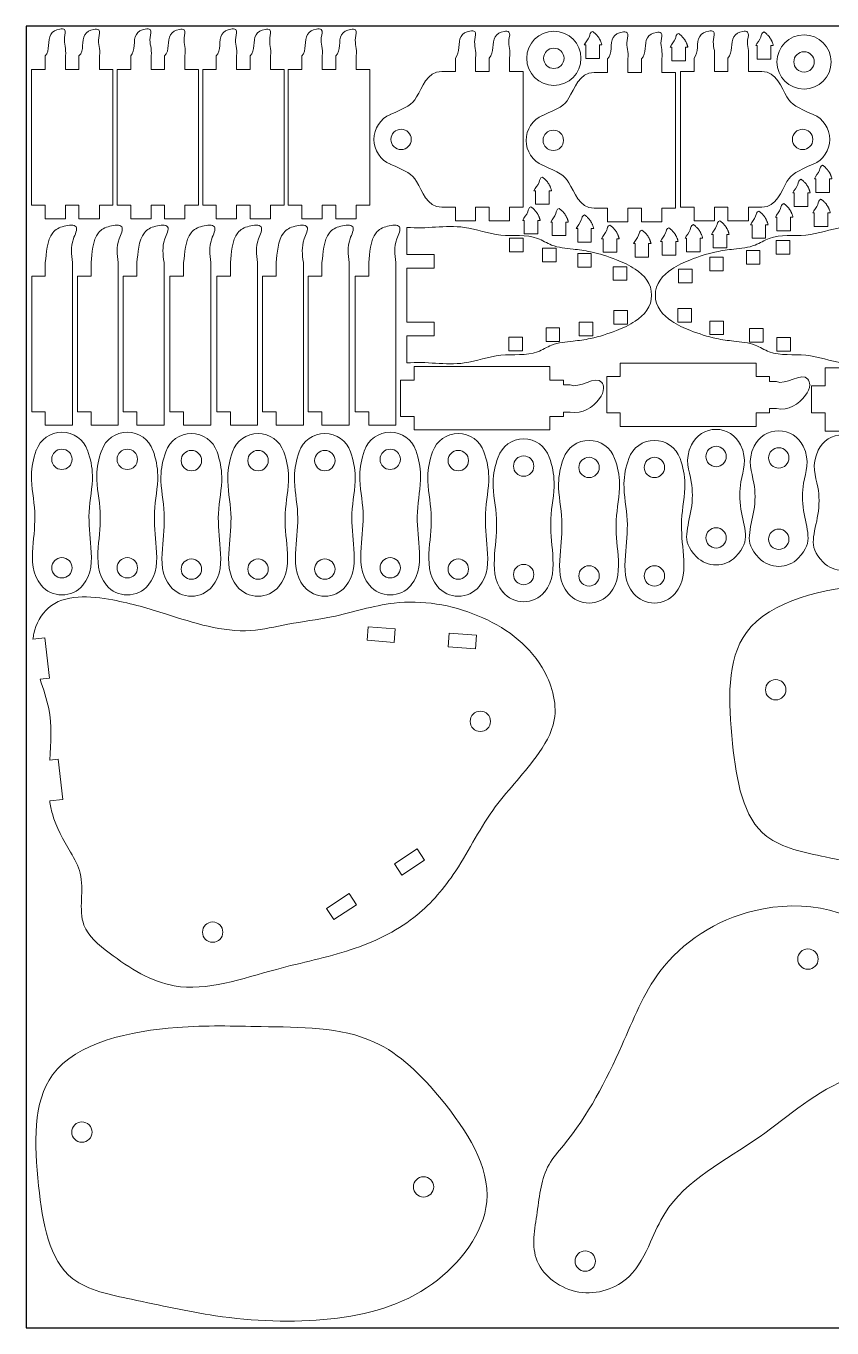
# Model space of a CAD drawing. Header units: inches. Extents: x -0.1 to 49, y 0 to 24.9.
# Drawn here: x 25.01 to 32.43, y 0.03 to 12.03 of the extents above; entities that cross this region are included whole.
import ezdxf

# ---------------------------------------------------------------- set-up
doc = ezdxf.new("R2010")
doc.units = ezdxf.units.IN
doc.header["$MEASUREMENT"] = 0

msp = doc.modelspace()

# ---------------------------------------------------------------- linework, layer by layer
at = {"color": 7, "linetype": 'Continuous', "lineweight": 15}
for p, q in [((30.16, 11.86), (30.146, 11.86)), ((30.16, 11.86), (30.16, 11.735)), ((30.285, 11.86), (30.285, 11.735)), ((30.308, 11.86), (30.285, 11.86)), ((30.952, 11.84), (30.938, 11.84)), ((30.952, 11.84), (30.952, 11.715)), ((31.077, 11.84), (31.077, 11.715)), ((31.1, 11.84), (31.077, 11.84)), ((31.739, 11.855), (31.725, 11.855)), ((31.739, 11.855), (31.739, 11.73)), ((31.864, 11.855), (31.864, 11.73)), ((31.887, 11.855), (31.864, 11.855)), ((25.181, 11.634), (25.181, 11.759)), ((25.368, 11.634), (25.368, 11.759)), ((25.493, 11.634), (25.493, 11.759)), ((25.681, 11.634), (25.681, 11.759)), ((25.969, 11.634), (25.969, 11.759)), ((26.157, 11.634), (26.157, 11.759)), ((26.282, 11.634), (26.282, 11.759)), ((26.469, 11.634), (26.469, 11.759)), ((26.757, 11.634), (26.757, 11.759)), ((26.945, 11.634), (26.945, 11.759)), ((27.07, 11.634), (27.07, 11.759)), ((27.257, 11.634), (27.257, 11.759)), ((27.545, 11.634), (27.545, 11.759)), ((27.733, 11.634), (27.733, 11.759)), ((27.858, 11.634), (27.858, 11.759)), ((28.045, 11.634), (28.045, 11.759)), ((28.959, 11.615), (28.959, 11.74)), ((29.146, 11.615), (29.146, 11.74)), ((29.271, 11.615), (29.271, 11.74)), ((29.459, 11.615), (29.459, 11.74)), ((30.16, 11.735), (30.285, 11.735)), ((30.361, 11.606), (30.361, 11.731)), ((30.548, 11.606), (30.548, 11.731)), ((30.673, 11.606), (30.673, 11.731)), ((30.861, 11.606), (30.861, 11.731)), ((30.952, 11.715), (31.077, 11.715)), ((31.157, 11.615), (31.157, 11.74)), ((31.344, 11.615), (31.344, 11.74)), ((31.469, 11.615), (31.469, 11.74)), ((31.657, 11.615), (31.657, 11.74)), ((31.739, 11.73), (31.864, 11.73)), ((25.056, 10.384), (25.056, 11.634)), ((25.181, 11.634), (25.056, 11.634)), ((25.493, 11.634), (25.368, 11.634)), ((25.806, 11.634), (25.681, 11.634)), ((25.806, 10.384), (25.806, 11.634)), ((25.844, 10.384), (25.844, 11.634)), ((25.969, 11.634), (25.844, 11.634)), ((26.282, 11.634), (26.157, 11.634)), ((26.594, 11.634), (26.469, 11.634)), ((26.594, 10.384), (26.594, 11.634)), ((26.632, 10.384), (26.632, 11.634)), ((26.757, 11.634), (26.632, 11.634)), ((27.07, 11.634), (26.945, 11.634)), ((27.382, 11.634), (27.257, 11.634)), ((27.382, 10.384), (27.382, 11.634)), ((27.42, 10.384), (27.42, 11.634)), ((27.545, 11.634), (27.42, 11.634)), ((27.858, 11.634), (27.733, 11.634)), ((28.17, 11.634), (28.045, 11.634)), ((28.17, 10.384), (28.17, 11.634)), ((28.959, 11.615), (28.834, 11.615)), ((29.271, 11.615), (29.146, 11.615)), ((29.584, 11.615), (29.459, 11.615)), ((29.584, 10.365), (29.584, 11.615)), ((30.361, 11.606), (30.236, 11.606)), ((30.673, 11.606), (30.548, 11.606)), ((30.986, 11.606), (30.861, 11.606)), ((30.986, 10.356), (30.986, 11.606)), ((31.157, 11.615), (31.032, 11.615)), ((31.032, 10.365), (31.032, 11.615)), ((31.469, 11.615), (31.344, 11.615)), ((31.782, 11.615), (31.657, 11.615)), ((32.279, 10.626), (32.265, 10.626)), ((32.279, 10.626), (32.279, 10.501)), ((32.404, 10.626), (32.404, 10.501)), ((32.427, 10.626), (32.404, 10.626)), ((29.697, 10.517), (29.683, 10.517)), ((29.697, 10.517), (29.697, 10.392)), ((29.822, 10.517), (29.822, 10.392)), ((29.845, 10.517), (29.822, 10.517)), ((32.08, 10.497), (32.066, 10.497)), ((32.08, 10.497), (32.08, 10.372)), ((32.205, 10.497), (32.205, 10.372)), ((32.227, 10.497), (32.205, 10.497)), ((32.279, 10.501), (32.404, 10.501)), ((25.181, 10.384), (25.056, 10.384)), ((25.181, 10.384), (25.181, 10.259)), ((25.368, 10.384), (25.368, 10.259)), ((25.493, 10.384), (25.368, 10.384)), ((25.493, 10.384), (25.493, 10.259)), ((25.681, 10.384), (25.681, 10.259)), ((25.806, 10.384), (25.681, 10.384)), ((25.969, 10.384), (25.844, 10.384)), ((25.969, 10.384), (25.969, 10.259)), ((26.157, 10.384), (26.157, 10.259)), ((26.282, 10.384), (26.157, 10.384)), ((26.282, 10.384), (26.282, 10.259)), ((26.469, 10.384), (26.469, 10.259)), ((26.594, 10.384), (26.469, 10.384)), ((26.757, 10.384), (26.632, 10.384)), ((26.757, 10.384), (26.757, 10.259)), ((26.945, 10.384), (26.945, 10.259)), ((27.07, 10.384), (26.945, 10.384)), ((27.07, 10.384), (27.07, 10.259)), ((27.257, 10.384), (27.257, 10.259)), ((27.382, 10.384), (27.257, 10.384)), ((27.545, 10.384), (27.42, 10.384)), ((27.545, 10.384), (27.545, 10.259)), ((27.733, 10.384), (27.733, 10.259)), ((27.858, 10.384), (27.733, 10.384)), ((27.858, 10.384), (27.858, 10.259)), ((28.045, 10.384), (28.045, 10.259)), ((28.17, 10.384), (28.045, 10.384)), ((28.959, 10.365), (28.834, 10.365)), ((28.959, 10.365), (28.959, 10.24)), ((29.146, 10.365), (29.146, 10.24)), ((29.271, 10.365), (29.146, 10.365)), ((29.271, 10.365), (29.271, 10.24)), ((29.459, 10.365), (29.459, 10.24)), ((29.584, 10.365), (29.459, 10.365)), ((29.697, 10.392), (29.822, 10.392)), ((30.361, 10.356), (30.236, 10.356)), ((30.361, 10.356), (30.361, 10.231)), ((30.548, 10.356), (30.548, 10.231)), ((30.673, 10.356), (30.548, 10.356)), ((30.673, 10.356), (30.673, 10.231)), ((30.861, 10.356), (30.861, 10.231)), ((30.986, 10.356), (30.861, 10.356)), ((31.157, 10.365), (31.032, 10.365)), ((31.157, 10.365), (31.157, 10.24)), ((31.344, 10.365), (31.344, 10.24)), ((31.469, 10.365), (31.344, 10.365)), ((31.469, 10.365), (31.469, 10.24)), ((31.657, 10.365), (31.657, 10.24)), ((31.782, 10.365), (31.657, 10.365)), ((32.08, 10.372), (32.205, 10.372)), ((25.181, 10.259), (25.368, 10.259)), ((25.493, 10.259), (25.681, 10.259)), ((25.969, 10.259), (26.157, 10.259)), ((26.282, 10.259), (26.469, 10.259)), ((26.757, 10.259), (26.945, 10.259)), ((27.07, 10.259), (27.257, 10.259)), ((27.545, 10.259), (27.733, 10.259)), ((27.858, 10.259), (28.045, 10.259)), ((28.959, 10.24), (29.146, 10.24)), ((29.271, 10.24), (29.459, 10.24)), ((29.593, 10.243), (29.579, 10.243)), ((29.593, 10.243), (29.593, 10.118)), ((29.718, 10.243), (29.718, 10.118)), ((29.74, 10.243), (29.718, 10.243)), ((29.852, 10.228), (29.838, 10.228)), ((29.852, 10.228), (29.852, 10.103)), ((29.977, 10.228), (29.977, 10.103)), ((29.999, 10.228), (29.977, 10.228)), ((30.361, 10.231), (30.548, 10.231)), ((30.673, 10.231), (30.861, 10.231)), ((31.157, 10.24), (31.344, 10.24)), ((31.469, 10.24), (31.657, 10.24)), ((31.691, 10.203), (31.677, 10.203)), ((31.691, 10.203), (31.691, 10.078)), ((31.816, 10.203), (31.816, 10.078)), ((31.839, 10.203), (31.816, 10.203)), ((31.92, 10.273), (31.906, 10.273)), ((31.92, 10.273), (31.92, 10.148)), ((32.045, 10.273), (32.045, 10.148)), ((32.068, 10.273), (32.045, 10.273)), ((32.264, 10.313), (32.25, 10.313)), ((32.264, 10.313), (32.264, 10.188)), ((32.389, 10.313), (32.389, 10.188)), ((32.412, 10.313), (32.389, 10.313)), ((28.513, 10.179), (28.513, 9.929)), ((29.593, 10.118), (29.718, 10.118)), ((29.852, 10.103), (29.977, 10.103)), ((30.086, 10.168), (30.072, 10.168)), ((30.086, 10.168), (30.086, 10.043)), ((30.211, 10.168), (30.211, 10.043)), ((30.233, 10.168), (30.211, 10.168)), ((31.333, 10.114), (31.319, 10.114)), ((31.333, 10.114), (31.333, 9.989)), ((31.458, 10.114), (31.458, 9.989)), ((31.48, 10.114), (31.458, 10.114)), ((31.92, 10.148), (32.045, 10.148)), ((32.264, 10.188), (32.389, 10.188)), ((29.457, 9.953), (29.457, 10.078)), ((29.457, 10.078), (29.582, 10.078)), ((29.582, 9.953), (29.582, 10.078)), ((29.761, 9.862), (29.761, 9.987)), ((29.761, 9.987), (29.886, 9.987)), ((29.886, 9.862), (29.886, 9.987)), ((30.086, 10.043), (30.211, 10.043)), ((30.32, 10.074), (30.306, 10.074)), ((30.32, 10.074), (30.32, 9.949)), ((30.445, 10.074), (30.445, 9.949)), ((30.468, 10.074), (30.445, 10.074)), ((30.614, 10.029), (30.6, 10.029)), ((30.614, 10.029), (30.614, 9.904)), ((30.739, 10.029), (30.739, 9.904)), ((30.761, 10.029), (30.739, 10.029)), ((30.863, 10.049), (30.849, 10.049)), ((30.863, 10.049), (30.863, 9.924)), ((30.988, 10.049), (30.988, 9.924)), ((31.01, 10.049), (30.988, 10.049)), ((31.089, 10.079), (31.074, 10.079)), ((31.089, 10.079), (31.089, 9.954)), ((31.214, 10.079), (31.214, 9.954)), ((31.236, 10.079), (31.214, 10.079)), ((31.333, 9.989), (31.458, 9.989)), ((31.639, 9.84), (31.639, 9.965)), ((31.764, 9.965), (31.639, 9.965)), ((31.691, 10.078), (31.816, 10.078)), ((31.764, 9.84), (31.764, 9.965)), ((31.913, 9.933), (31.913, 10.058)), ((32.038, 10.058), (31.913, 10.058)), ((32.038, 9.933), (32.038, 10.058)), ((25.183, 9.73), (25.183, 9.855)), ((25.433, 9.855), (25.433, 8.355)), ((25.604, 9.73), (25.604, 9.855)), ((25.854, 9.855), (25.854, 8.355)), ((26.026, 9.73), (26.026, 9.855)), ((26.276, 9.855), (26.276, 8.355)), ((26.456, 9.73), (26.456, 9.855)), ((26.706, 9.855), (26.706, 8.355)), ((26.887, 9.73), (26.887, 9.855)), ((27.137, 9.855), (27.137, 8.355)), ((27.309, 9.73), (27.309, 9.855)), ((27.559, 9.855), (27.559, 8.355)), ((27.73, 9.73), (27.73, 9.855)), ((27.98, 9.855), (27.98, 8.355)), ((28.161, 9.73), (28.161, 9.855)), ((28.411, 9.855), (28.411, 8.355)), ((28.513, 9.929), (28.763, 9.929)), ((28.763, 9.929), (28.763, 9.804)), ((29.457, 9.953), (29.582, 9.953)), ((29.761, 9.862), (29.886, 9.862)), ((30.086, 9.813), (30.086, 9.938)), ((30.086, 9.938), (30.211, 9.938)), ((30.211, 9.813), (30.211, 9.938)), ((30.32, 9.949), (30.445, 9.949)), ((30.614, 9.904), (30.739, 9.904)), ((30.863, 9.924), (30.988, 9.924)), ((31.089, 9.954), (31.214, 9.954)), ((31.301, 9.778), (31.301, 9.903)), ((31.426, 9.903), (31.301, 9.903)), ((31.426, 9.778), (31.426, 9.903)), ((32.038, 9.933), (31.913, 9.933)), ((25.183, 9.73), (25.058, 9.73)), ((25.058, 8.48), (25.058, 9.73)), ((25.604, 9.73), (25.479, 9.73)), ((25.479, 8.48), (25.479, 9.73)), ((26.026, 9.73), (25.901, 9.73)), ((25.901, 8.48), (25.901, 9.73)), ((26.456, 9.73), (26.331, 9.73)), ((26.331, 8.48), (26.331, 9.73)), ((26.887, 9.73), (26.762, 9.73)), ((26.762, 8.48), (26.762, 9.73)), ((27.309, 9.73), (27.184, 9.73)), ((27.184, 8.48), (27.184, 9.73)), ((27.73, 9.73), (27.605, 9.73)), ((27.605, 8.48), (27.605, 9.73)), ((28.161, 9.73), (28.036, 9.73)), ((28.036, 8.48), (28.036, 9.73)), ((28.513, 9.804), (28.763, 9.804)), ((28.513, 9.804), (28.513, 9.304)), ((30.086, 9.813), (30.211, 9.813)), ((30.412, 9.691), (30.412, 9.816)), ((30.412, 9.816), (30.537, 9.816)), ((30.537, 9.691), (30.537, 9.816)), ((31.014, 9.668), (31.014, 9.793)), ((31.139, 9.793), (31.014, 9.793)), ((31.139, 9.668), (31.139, 9.793)), ((31.426, 9.778), (31.301, 9.778)), ((31.764, 9.84), (31.639, 9.84)), ((30.412, 9.691), (30.537, 9.691)), ((31.139, 9.668), (31.014, 9.668)), ((30.419, 9.287), (30.419, 9.412)), ((30.419, 9.412), (30.544, 9.412)), ((30.544, 9.287), (30.544, 9.412)), ((31.009, 9.305), (31.009, 9.43)), ((31.134, 9.43), (31.009, 9.43)), ((31.134, 9.305), (31.134, 9.43)), ((28.513, 9.304), (28.763, 9.304)), ((28.763, 9.304), (28.763, 9.179)), ((29.794, 9.127), (29.794, 9.252)), ((29.794, 9.252), (29.919, 9.252)), ((29.919, 9.127), (29.919, 9.252)), ((30.099, 9.18), (30.099, 9.305)), ((30.099, 9.305), (30.224, 9.305)), ((30.224, 9.18), (30.224, 9.305)), ((30.419, 9.287), (30.544, 9.287)), ((31.134, 9.305), (31.009, 9.305)), ((31.303, 9.19), (31.303, 9.315)), ((31.428, 9.315), (31.303, 9.315)), ((31.428, 9.19), (31.428, 9.315)), ((31.669, 9.122), (31.669, 9.247)), ((31.794, 9.247), (31.669, 9.247)), ((31.794, 9.122), (31.794, 9.247)), ((28.513, 9.179), (28.763, 9.179)), ((28.513, 9.179), (28.513, 8.929)), ((29.452, 9.041), (29.452, 9.166)), ((29.452, 9.166), (29.577, 9.166)), ((29.577, 9.041), (29.577, 9.166)), ((29.794, 9.127), (29.919, 9.127)), ((30.099, 9.18), (30.224, 9.18)), ((31.428, 9.19), (31.303, 9.19)), ((31.794, 9.122), (31.669, 9.122)), ((31.919, 9.038), (31.919, 9.163)), ((32.044, 9.163), (31.919, 9.163)), ((32.044, 9.038), (32.044, 9.163)), ((29.452, 9.041), (29.577, 9.041)), ((32.044, 9.038), (31.919, 9.038)), ((29.83, 8.897), (28.58, 8.897)), ((28.58, 8.772), (28.58, 8.897)), ((29.83, 8.897), (29.83, 8.772)), ((31.728, 8.928), (30.478, 8.928)), ((30.478, 8.803), (30.478, 8.928)), ((31.728, 8.928), (31.728, 8.803)), ((33.365, 8.884), (32.365, 8.884)), ((32.365, 8.884), (32.365, 8.718)), ((28.455, 8.772), (28.58, 8.772)), ((28.455, 8.437), (28.455, 8.772)), ((29.955, 8.772), (29.83, 8.772)), ((29.955, 8.727), (29.955, 8.772)), ((30.353, 8.803), (30.478, 8.803)), ((30.353, 8.468), (30.353, 8.803)), ((31.853, 8.803), (31.728, 8.803)), ((31.853, 8.758), (31.853, 8.803)), ((29.955, 8.727), (30.017, 8.727)), ((31.853, 8.758), (31.915, 8.758)), ((32.24, 8.718), (32.365, 8.718)), ((32.24, 8.468), (32.24, 8.718)), ((25.183, 8.48), (25.058, 8.48)), ((25.183, 8.48), (25.183, 8.355)), ((25.604, 8.48), (25.479, 8.48)), ((25.604, 8.48), (25.604, 8.355)), ((26.026, 8.48), (25.901, 8.48)), ((26.026, 8.48), (26.026, 8.355)), ((26.456, 8.48), (26.331, 8.48)), ((26.456, 8.48), (26.456, 8.355)), ((26.887, 8.48), (26.762, 8.48)), ((26.887, 8.48), (26.887, 8.355)), ((27.309, 8.48), (27.184, 8.48)), ((27.309, 8.48), (27.309, 8.355)), ((27.73, 8.48), (27.605, 8.48)), ((27.73, 8.48), (27.73, 8.355)), ((28.161, 8.48), (28.036, 8.48)), ((28.161, 8.48), (28.161, 8.355)), ((28.455, 8.437), (28.58, 8.437)), ((28.58, 8.312), (28.58, 8.437)), ((29.83, 8.312), (29.83, 8.437)), ((29.955, 8.437), (29.83, 8.437)), ((29.955, 8.477), (30.017, 8.477)), ((29.955, 8.437), (29.955, 8.477)), ((30.353, 8.468), (30.478, 8.468)), ((30.478, 8.343), (30.478, 8.468)), ((31.728, 8.343), (31.728, 8.468)), ((31.853, 8.468), (31.728, 8.468)), ((31.853, 8.508), (31.915, 8.508)), ((31.853, 8.468), (31.853, 8.508)), ((32.24, 8.468), (32.365, 8.468)), ((32.365, 8.302), (32.365, 8.468)), ((25.183, 8.355), (25.433, 8.355)), ((25.604, 8.355), (25.854, 8.355)), ((26.026, 8.355), (26.276, 8.355)), ((26.456, 8.355), (26.706, 8.355)), ((26.887, 8.355), (27.137, 8.355)), ((27.309, 8.355), (27.559, 8.355)), ((27.73, 8.355), (27.98, 8.355)), ((28.161, 8.355), (28.411, 8.355)), ((29.83, 8.312), (28.58, 8.312)), ((31.728, 8.343), (30.478, 8.343)), ((33.365, 8.302), (32.365, 8.302)), ((28.146, 6.373), (28.156, 6.498)), ((28.156, 6.498), (28.405, 6.478)), ((25.18, 6.396), (25.069, 6.384)), ((25.22, 6.023), (25.18, 6.396)), ((28.395, 6.354), (28.146, 6.373)), ((28.405, 6.478), (28.395, 6.354)), ((28.894, 6.314), (28.903, 6.439)), ((28.903, 6.439), (29.153, 6.419)), ((29.153, 6.419), (29.143, 6.294)), ((29.143, 6.294), (28.894, 6.314)), ((25.22, 6.023), (25.135, 6.014)), ((25.302, 5.278), (25.224, 5.269)), ((25.343, 4.905), (25.302, 5.278)), ((25.343, 4.905), (25.224, 4.892)), ((28.607, 4.451), (28.398, 4.314)), ((28.676, 4.346), (28.607, 4.451)), ((28.676, 4.346), (28.467, 4.209)), ((28.467, 4.209), (28.398, 4.314)), ((27.98, 4.039), (27.771, 3.902)), ((28.049, 3.935), (27.98, 4.039)), ((27.84, 3.798), (27.771, 3.902)), ((28.049, 3.935), (27.84, 3.798))]:
    msp.add_line(p, q, dxfattribs=at)
msp.add_lwpolyline([(25.006, 0.035), (49.006, 0.035), (49.006, 12.035), (25.006, 12.035)], close=True)
for centre, radius in [((29.866, 11.737), 0.25), ((32.17, 11.704), 0.25), ((29.866, 11.737), 0.0938), ((32.17, 11.704), 0.0938), ((28.459, 10.99), 0.0938), ((29.861, 10.981), 0.0938), ((32.157, 10.99), 0.0938), ((31.36, 8.067), 0.0938), ((25.336, 8.041), 0.0938), ((25.938, 8.041), 0.0938), ((26.528, 8.029), 0.0938), ((27.142, 8.029), 0.0938), ((27.757, 8.029), 0.0938), ((28.359, 8.041), 0.0938), ((28.986, 8.029), 0.0938), ((29.588, 7.979), 0.0938), ((30.19, 7.966), 0.0938), ((30.792, 7.966), 0.0938), ((31.937, 8.054), 0.0938), ((31.36, 7.317), 0.0938), ((31.937, 7.304), 0.0938), ((25.336, 7.041), 0.0938), ((25.938, 7.041), 0.0938), ((26.528, 7.029), 0.0938), ((27.142, 7.029), 0.0938), ((27.757, 7.029), 0.0938), ((28.359, 7.041), 0.0938), ((28.986, 7.029), 0.0938), ((29.588, 6.979), 0.0938), ((30.19, 6.966), 0.0938), ((30.792, 6.966), 0.0938), ((31.909, 5.917), 0.0938), ((29.189, 5.626), 0.0938), ((26.724, 3.683), 0.0938), ((32.206, 3.435), 0.0938), ((25.52, 1.84), 0.0938), ((28.666, 1.335), 0.0938), ((30.155, 0.651), 0.0938)]:
    msp.add_circle(centre, radius, dxfattribs=at)
for centre, start, end in [((28.459, 10.99), 113.1614, 246.8386), ((29.861, 10.981), 113.1614, 246.8386), ((32.157, 10.99), 293.1614, 66.8386), ((25.336, 8.041), 19.2466, 160.7534), ((25.938, 8.041), 19.2466, 160.7534), ((28.359, 8.041), 19.2466, 160.7534), ((31.36, 8.067), 25.7678, 154.2322), ((31.937, 8.054), 25.7678, 154.2322), ((26.528, 8.029), 19.2466, 160.7534), ((27.142, 8.029), 19.2466, 160.7534), ((27.757, 8.029), 19.2466, 160.7534), ((28.986, 8.029), 19.2466, 160.7534), ((29.588, 7.979), 19.2466, 160.7534), ((30.19, 7.966), 19.2466, 160.7534), ((30.792, 7.966), 19.2466, 160.7534), ((32.526, 8.017), 25.7678, 154.2322), ((31.36, 7.317), 224.311, 315.689), ((31.937, 7.304), 224.311, 315.689), ((32.526, 7.267), 224.311, 315.689), ((25.336, 7.041), 219.9827, 320.0173), ((25.938, 7.041), 219.9827, 320.0173), ((26.528, 7.029), 219.9827, 320.0173), ((27.142, 7.029), 219.9827, 320.0173), ((27.757, 7.029), 219.9827, 320.0173), ((28.359, 7.041), 219.9827, 320.0173), ((28.986, 7.029), 219.9827, 320.0173), ((29.588, 6.979), 219.9827, 320.0173), ((30.19, 6.966), 219.9827, 320.0173), ((30.792, 6.966), 219.9827, 320.0173)]:
    msp.add_arc(centre, 0.25, start, end, dxfattribs=at)
for points, knots in [([(25.181, 11.759), (25.23, 11.809), (25.185, 11.945), (25.293, 12.01), (25.381, 12.009), (25.339, 11.88), (25.379, 11.832), (25.368, 11.759)], [0, 0, 0, 0, 0.348301, 0.511854, 0.587996, 0.709542, 1, 1, 1, 1]), ([(25.493, 11.759), (25.544, 11.807), (25.5, 11.943), (25.607, 12.007), (25.695, 12.006), (25.654, 11.878), (25.693, 11.83), (25.681, 11.759)], [0, 0, 0, 0, 0.347504, 0.512636, 0.589513, 0.712232, 1, 1, 1, 1]), ([(25.969, 11.759), (26.018, 11.809), (25.973, 11.945), (26.081, 12.01), (26.169, 12.009), (26.127, 11.88), (26.168, 11.832), (26.157, 11.759)], [0, 0, 0, 0, 0.348301, 0.511854, 0.587996, 0.709542, 1, 1, 1, 1]), ([(26.282, 11.759), (26.332, 11.807), (26.288, 11.943), (26.395, 12.007), (26.483, 12.006), (26.442, 11.878), (26.481, 11.83), (26.469, 11.759)], [0, 0, 0, 0, 0.347504, 0.512636, 0.589513, 0.712232, 1, 1, 1, 1]), ([(26.757, 11.759), (26.806, 11.809), (26.761, 11.945), (26.869, 12.01), (26.957, 12.009), (26.915, 11.88), (26.956, 11.832), (26.945, 11.759)], [0, 0, 0, 0, 0.348301, 0.511854, 0.587996, 0.709542, 1, 1, 1, 1]), ([(27.07, 11.759), (27.12, 11.807), (27.076, 11.943), (27.184, 12.007), (27.272, 12.006), (27.23, 11.878), (27.269, 11.83), (27.257, 11.759)], [0, 0, 0, 0, 0.347504, 0.512636, 0.589513, 0.712232, 1, 1, 1, 1]), ([(27.545, 11.759), (27.594, 11.809), (27.549, 11.945), (27.657, 12.01), (27.745, 12.009), (27.704, 11.88), (27.744, 11.832), (27.733, 11.759)], [0, 0, 0, 0, 0.348301, 0.511854, 0.587996, 0.709542, 1, 1, 1, 1]), ([(27.858, 11.759), (27.909, 11.807), (27.864, 11.943), (27.972, 12.007), (28.06, 12.006), (28.018, 11.878), (28.058, 11.83), (28.045, 11.759)], [0, 0, 0, 0, 0.347504, 0.512636, 0.589513, 0.712232, 1, 1, 1, 1]), ([(28.959, 11.74), (29.008, 11.79), (28.963, 11.927), (29.071, 11.991), (29.159, 11.991), (29.117, 11.861), (29.157, 11.813), (29.146, 11.74)], [0, 0, 0, 0, 0.348301, 0.511854, 0.587996, 0.709542, 1, 1, 1, 1]), ([(29.271, 11.74), (29.322, 11.789), (29.278, 11.924), (29.385, 11.988), (29.473, 11.987), (29.432, 11.86), (29.471, 11.812), (29.459, 11.74)], [0, 0, 0, 0, 0.347504, 0.512636, 0.589513, 0.712232, 1, 1, 1, 1]), ([(30.146, 11.86), (30.159, 11.888), (30.198, 11.922), (30.2, 11.979), (30.223, 11.985)], [0, 0, 0, 0, 0.611532, 1, 1, 1, 1]), ([(30.361, 11.731), (30.41, 11.781), (30.365, 11.918), (30.473, 11.982), (30.561, 11.981), (30.519, 11.852), (30.56, 11.804), (30.548, 11.731)], [0, 0, 0, 0, 0.348301, 0.511854, 0.587996, 0.709542, 1, 1, 1, 1]), ([(30.673, 11.731), (30.724, 11.78), (30.68, 11.915), (30.787, 11.979), (30.875, 11.978), (30.834, 11.85), (30.873, 11.803), (30.861, 11.731)], [0, 0, 0, 0, 0.347504, 0.512636, 0.589513, 0.712232, 1, 1, 1, 1]), ([(30.938, 11.84), (30.951, 11.868), (30.99, 11.902), (30.992, 11.96), (31.015, 11.965)], [0, 0, 0, 0, 0.611532, 1, 1, 1, 1]), ([(31.157, 11.74), (31.205, 11.79), (31.161, 11.927), (31.269, 11.991), (31.357, 11.991), (31.315, 11.861), (31.355, 11.813), (31.344, 11.74)], [0, 0, 0, 0, 0.348301, 0.511854, 0.587996, 0.709542, 1, 1, 1, 1]), ([(31.469, 11.74), (31.52, 11.789), (31.475, 11.924), (31.583, 11.988), (31.671, 11.987), (31.63, 11.86), (31.669, 11.812), (31.657, 11.74)], [0, 0, 0, 0, 0.347504, 0.512636, 0.589513, 0.712232, 1, 1, 1, 1]), ([(31.725, 11.855), (31.738, 11.883), (31.776, 11.917), (31.779, 11.974), (31.802, 11.98)], [0, 0, 0, 0, 0.611532, 1, 1, 1, 1]), ([(28.36, 11.22), (28.51, 11.284), (28.617, 11.338), (28.696, 11.617), (28.834, 11.615)], [0, 0, 0, 0, 0.458191, 1, 1, 1, 1]), ([(29.763, 11.211), (29.912, 11.275), (30.019, 11.329), (30.099, 11.608), (30.236, 11.606)], [0, 0, 0, 0, 0.458191, 1, 1, 1, 1]), ([(32.255, 11.22), (32.105, 11.284), (31.998, 11.338), (31.919, 11.617), (31.782, 11.615)], [0, 0, 0, 0, 0.458191, 1, 1, 1, 1]), ([(28.36, 10.761), (28.51, 10.697), (28.617, 10.643), (28.696, 10.364), (28.834, 10.365)], [0, 0, 0, 0, 0.458191, 1, 1, 1, 1]), ([(29.763, 10.751), (29.912, 10.687), (30.019, 10.633), (30.099, 10.355), (30.236, 10.356)], [0, 0, 0, 0, 0.458191, 1, 1, 1, 1]), ([(32.255, 10.761), (32.105, 10.697), (31.998, 10.643), (31.919, 10.364), (31.782, 10.365)], [0, 0, 0, 0, 0.458191, 1, 1, 1, 1]), ([(32.265, 10.626), (32.278, 10.654), (32.316, 10.689), (32.319, 10.746), (32.341, 10.751)], [0, 0, 0, 0, 0.611532, 1, 1, 1, 1]), ([(29.683, 10.517), (29.696, 10.544), (29.735, 10.579), (29.737, 10.636), (29.76, 10.642)], [0, 0, 0, 0, 0.611532, 1, 1, 1, 1]), ([(32.066, 10.497), (32.079, 10.525), (32.117, 10.559), (32.12, 10.616), (32.142, 10.622)], [0, 0, 0, 0, 0.611532, 1, 1, 1, 1]), ([(29.579, 10.243), (29.592, 10.271), (29.63, 10.305), (29.633, 10.363), (29.655, 10.368)], [0, 0, 0, 0, 0.611532, 1, 1, 1, 1]), ([(29.838, 10.228), (29.851, 10.256), (29.889, 10.29), (29.892, 10.348), (29.914, 10.353)], [0, 0, 0, 0, 0.611532, 1, 1, 1, 1]), ([(31.677, 10.203), (31.69, 10.231), (31.728, 10.266), (31.731, 10.323), (31.754, 10.328)], [0, 0, 0, 0, 0.611532, 1, 1, 1, 1]), ([(31.906, 10.273), (31.919, 10.301), (31.958, 10.335), (31.96, 10.393), (31.983, 10.398)], [0, 0, 0, 0, 0.611532, 1, 1, 1, 1]), ([(32.25, 10.313), (32.263, 10.341), (32.301, 10.375), (32.304, 10.432), (32.326, 10.438)], [0, 0, 0, 0, 0.611532, 1, 1, 1, 1]), ([(25.183, 9.855), (25.194, 9.937), (25.196, 10.112), (25.341, 10.196), (25.506, 10.209), (25.407, 10.022), (25.424, 9.934), (25.433, 9.855)], [0, 0, 0, 0, 0.335744, 0.477587, 0.606965, 0.742564, 1, 1, 1, 1]), ([(25.604, 9.855), (25.615, 9.937), (25.617, 10.112), (25.762, 10.196), (25.927, 10.209), (25.829, 10.022), (25.845, 9.934), (25.854, 9.855)], [0, 0, 0, 0, 0.335744, 0.477587, 0.606965, 0.742564, 1, 1, 1, 1]), ([(26.026, 9.855), (26.037, 9.937), (26.039, 10.112), (26.184, 10.196), (26.349, 10.209), (26.25, 10.022), (26.267, 9.934), (26.276, 9.855)], [0, 0, 0, 0, 0.335744, 0.477587, 0.606965, 0.742564, 1, 1, 1, 1]), ([(26.456, 9.855), (26.468, 9.937), (26.469, 10.112), (26.615, 10.196), (26.78, 10.209), (26.681, 10.022), (26.698, 9.934), (26.706, 9.855)], [0, 0, 0, 0, 0.335744, 0.477587, 0.606965, 0.742564, 1, 1, 1, 1]), ([(26.887, 9.855), (26.898, 9.937), (26.9, 10.112), (27.045, 10.196), (27.21, 10.209), (27.112, 10.022), (27.128, 9.934), (27.137, 9.855)], [0, 0, 0, 0, 0.335744, 0.477587, 0.606965, 0.742564, 1, 1, 1, 1]), ([(27.309, 9.855), (27.32, 9.937), (27.322, 10.112), (27.467, 10.196), (27.632, 10.209), (27.534, 10.022), (27.55, 9.934), (27.559, 9.855)], [0, 0, 0, 0, 0.335744, 0.477587, 0.606965, 0.742564, 1, 1, 1, 1]), ([(27.73, 9.855), (27.742, 9.937), (27.743, 10.112), (27.889, 10.196), (28.054, 10.209), (27.955, 10.022), (27.971, 9.934), (27.98, 9.855)], [0, 0, 0, 0, 0.335744, 0.477587, 0.606965, 0.742564, 1, 1, 1, 1]), ([(28.161, 9.855), (28.172, 9.937), (28.174, 10.112), (28.319, 10.196), (28.484, 10.209), (28.386, 10.022), (28.402, 9.934), (28.411, 9.855)], [0, 0, 0, 0, 0.335744, 0.477587, 0.606965, 0.742564, 1, 1, 1, 1]), ([(28.513, 10.179), (28.687, 10.161), (28.987, 10.231), (29.37, 10.076), (29.663, 10.125), (29.859, 9.995), (30.031, 9.982), (30.233, 9.953), (30.426, 9.891), (30.65, 9.79), (30.769, 9.66), (30.765, 9.554)], [0, 0, 0, 0, 0.214978, 0.355825, 0.494176, 0.552444, 0.634006, 0.699906, 0.802126, 0.88055, 1, 1, 1, 1]), ([(30.072, 10.168), (30.085, 10.196), (30.123, 10.231), (30.126, 10.288), (30.148, 10.293)], [0, 0, 0, 0, 0.611532, 1, 1, 1, 1]), ([(33.053, 10.179), (32.88, 10.161), (32.579, 10.231), (32.196, 10.076), (31.903, 10.125), (31.707, 9.995), (31.535, 9.982), (31.334, 9.953), (31.14, 9.891), (30.917, 9.79), (30.798, 9.66), (30.801, 9.554)], [0, 0, 0, 0, 0.214978, 0.355825, 0.494176, 0.552444, 0.634006, 0.699906, 0.802126, 0.88055, 1, 1, 1, 1]), ([(31.074, 10.079), (31.088, 10.107), (31.126, 10.141), (31.128, 10.199), (31.151, 10.204)], [0, 0, 0, 0, 0.611532, 1, 1, 1, 1]), ([(31.319, 10.114), (31.332, 10.142), (31.37, 10.176), (31.372, 10.233), (31.395, 10.239)], [0, 0, 0, 0, 0.611532, 1, 1, 1, 1]), ([(30.306, 10.074), (30.319, 10.102), (30.357, 10.136), (30.36, 10.193), (30.382, 10.199)], [0, 0, 0, 0, 0.611532, 1, 1, 1, 1]), ([(30.6, 10.029), (30.613, 10.057), (30.651, 10.091), (30.654, 10.149), (30.676, 10.154)], [0, 0, 0, 0, 0.611532, 1, 1, 1, 1]), ([(30.849, 10.049), (30.862, 10.077), (30.9, 10.111), (30.903, 10.169), (30.925, 10.174)], [0, 0, 0, 0, 0.611532, 1, 1, 1, 1]), ([(28.513, 8.929), (28.687, 8.947), (28.987, 8.877), (29.37, 9.033), (29.663, 8.984), (29.859, 9.114), (30.031, 9.127), (30.233, 9.155), (30.426, 9.218), (30.65, 9.318), (30.769, 9.448), (30.765, 9.554)], [0, 0, 0, 0, 0.214978, 0.355825, 0.494176, 0.552444, 0.634006, 0.699906, 0.802126, 0.88055, 1, 1, 1, 1]), ([(33.053, 8.929), (32.88, 8.947), (32.579, 8.877), (32.196, 9.033), (31.903, 8.984), (31.707, 9.114), (31.535, 9.127), (31.334, 9.155), (31.14, 9.218), (30.917, 9.318), (30.798, 9.448), (30.801, 9.554)], [0, 0, 0, 0, 0.214978, 0.355825, 0.494176, 0.552444, 0.634006, 0.699906, 0.802126, 0.88055, 1, 1, 1, 1]), ([(30.017, 8.477), (30.131, 8.457), (30.252, 8.537), (30.335, 8.679), (30.286, 8.845), (30.094, 8.687), (30.017, 8.727)], [0, 0, 0, 0, 0.407369, 0.542633, 0.615483, 1, 1, 1, 1]), ([(31.915, 8.508), (32.029, 8.488), (32.15, 8.567), (32.233, 8.709), (32.183, 8.875), (31.992, 8.718), (31.915, 8.758)], [0, 0, 0, 0, 0.407369, 0.542633, 0.615483, 1, 1, 1, 1]), ([(31.134, 8.176), (31.066, 8.033), (31.146, 7.872), (31.144, 7.588), (31.071, 7.342), (31.099, 7.226), (31.181, 7.142)], [0, 0, 0, 0, 0.323131, 0.562945, 0.783928, 1, 1, 1, 1]), ([(31.585, 8.176), (31.653, 8.033), (31.574, 7.872), (31.575, 7.588), (31.649, 7.342), (31.62, 7.226), (31.539, 7.142)], [0, 0, 0, 0, 0.323131, 0.562945, 0.783928, 1, 1, 1, 1]), ([(31.711, 8.163), (31.643, 8.021), (31.723, 7.86), (31.721, 7.575), (31.648, 7.33), (31.676, 7.213), (31.758, 7.13)], [0, 0, 0, 0, 0.323131, 0.562945, 0.783928, 1, 1, 1, 1]), ([(32.162, 8.163), (32.23, 8.021), (32.151, 7.86), (32.152, 7.575), (32.225, 7.33), (32.197, 7.213), (32.115, 7.13)], [0, 0, 0, 0, 0.323131, 0.562945, 0.783928, 1, 1, 1, 1]), ([(25.1, 8.124), (25.072, 8.045), (25.035, 7.861), (25.106, 7.558), (25.061, 7.223), (25.059, 6.982), (25.144, 6.881)], [0, 0, 0, 0, 0.186999, 0.456276, 0.716521, 1, 1, 1, 1]), ([(25.572, 8.124), (25.6, 8.045), (25.637, 7.861), (25.566, 7.558), (25.611, 7.223), (25.613, 6.982), (25.528, 6.881)], [0, 0, 0, 0, 0.186999, 0.456276, 0.716521, 1, 1, 1, 1]), ([(25.702, 8.124), (25.674, 8.045), (25.637, 7.861), (25.708, 7.558), (25.663, 7.223), (25.661, 6.982), (25.747, 6.881)], [0, 0, 0, 0, 0.186999, 0.456276, 0.716521, 1, 1, 1, 1]), ([(26.174, 8.124), (26.202, 8.045), (26.239, 7.861), (26.168, 7.558), (26.213, 7.223), (26.215, 6.982), (26.13, 6.881)], [0, 0, 0, 0, 0.186999, 0.456276, 0.716521, 1, 1, 1, 1]), ([(26.292, 8.111), (26.264, 8.032), (26.227, 7.849), (26.298, 7.545), (26.253, 7.211), (26.251, 6.97), (26.336, 6.868)], [0, 0, 0, 0, 0.186999, 0.456276, 0.716521, 1, 1, 1, 1]), ([(26.764, 8.111), (26.791, 8.032), (26.828, 7.849), (26.757, 7.545), (26.802, 7.211), (26.804, 6.97), (26.719, 6.868)], [0, 0, 0, 0, 0.186999, 0.456276, 0.716521, 1, 1, 1, 1]), ([(26.906, 8.111), (26.879, 8.032), (26.842, 7.849), (26.912, 7.545), (26.867, 7.211), (26.865, 6.97), (26.951, 6.868)], [0, 0, 0, 0, 0.186999, 0.456276, 0.716521, 1, 1, 1, 1]), ([(27.378, 8.111), (27.406, 8.032), (27.443, 7.849), (27.372, 7.545), (27.417, 7.211), (27.419, 6.97), (27.334, 6.868)], [0, 0, 0, 0, 0.186999, 0.456276, 0.716521, 1, 1, 1, 1]), ([(27.521, 8.111), (27.493, 8.032), (27.456, 7.849), (27.527, 7.545), (27.482, 7.211), (27.48, 6.97), (27.565, 6.868)], [0, 0, 0, 0, 0.186999, 0.456276, 0.716521, 1, 1, 1, 1]), ([(27.993, 8.111), (28.02, 8.032), (28.057, 7.849), (27.987, 7.545), (28.032, 7.211), (28.034, 6.97), (27.948, 6.868)], [0, 0, 0, 0, 0.186999, 0.456276, 0.716521, 1, 1, 1, 1]), ([(28.123, 8.124), (28.095, 8.045), (28.058, 7.861), (28.129, 7.558), (28.084, 7.223), (28.082, 6.982), (28.167, 6.881)], [0, 0, 0, 0, 0.186999, 0.456276, 0.716521, 1, 1, 1, 1]), ([(28.595, 8.124), (28.622, 8.045), (28.659, 7.861), (28.589, 7.558), (28.634, 7.223), (28.636, 6.982), (28.55, 6.881)], [0, 0, 0, 0, 0.186999, 0.456276, 0.716521, 1, 1, 1, 1]), ([(28.75, 8.111), (28.722, 8.032), (28.685, 7.849), (28.756, 7.545), (28.711, 7.211), (28.709, 6.97), (28.794, 6.868)], [0, 0, 0, 0, 0.186999, 0.456276, 0.716521, 1, 1, 1, 1]), ([(29.222, 8.111), (29.25, 8.032), (29.287, 7.849), (29.216, 7.545), (29.261, 7.211), (29.263, 6.97), (29.177, 6.868)], [0, 0, 0, 0, 0.186999, 0.456276, 0.716521, 1, 1, 1, 1]), ([(29.352, 8.061), (29.324, 7.982), (29.287, 7.799), (29.358, 7.495), (29.313, 7.161), (29.311, 6.92), (29.396, 6.818)], [0, 0, 0, 0, 0.186999, 0.456276, 0.716521, 1, 1, 1, 1]), ([(29.824, 8.061), (29.852, 7.982), (29.889, 7.799), (29.818, 7.495), (29.863, 7.161), (29.865, 6.92), (29.78, 6.818)], [0, 0, 0, 0, 0.186999, 0.456276, 0.716521, 1, 1, 1, 1]), ([(29.954, 8.048), (29.926, 7.969), (29.889, 7.786), (29.96, 7.482), (29.915, 7.148), (29.913, 6.907), (29.998, 6.805)], [0, 0, 0, 0, 0.186999, 0.456276, 0.716521, 1, 1, 1, 1]), ([(30.426, 8.048), (30.454, 7.969), (30.491, 7.786), (30.42, 7.482), (30.465, 7.148), (30.467, 6.907), (30.382, 6.805)], [0, 0, 0, 0, 0.186999, 0.456276, 0.716521, 1, 1, 1, 1]), ([(30.556, 8.048), (30.528, 7.969), (30.491, 7.786), (30.562, 7.482), (30.517, 7.148), (30.515, 6.907), (30.6, 6.805)], [0, 0, 0, 0, 0.186999, 0.456276, 0.716521, 1, 1, 1, 1]), ([(31.028, 8.048), (31.056, 7.969), (31.093, 7.786), (31.022, 7.482), (31.067, 7.148), (31.069, 6.907), (30.984, 6.805)], [0, 0, 0, 0, 0.186999, 0.456276, 0.716521, 1, 1, 1, 1]), ([(32.301, 8.125), (32.232, 7.983), (32.312, 7.822), (32.311, 7.538), (32.237, 7.292), (32.265, 7.176), (32.347, 7.092)], [0, 0, 0, 0, 0.323131, 0.562945, 0.783928, 1, 1, 1, 1]), ([(32.787, 6.883), (32.357, 6.851), (31.439, 6.655), (31.484, 5.467), (31.639, 4.522), (32.454, 4.362), (33.218, 4.187), (34.183, 4.141), (35.157, 4.394), (35.858, 5.311), (35.283, 6.195), (34.589, 6.891), (33.632, 6.882), (33.058, 6.903), (32.787, 6.883)], [0, 0, 0, 0, 0.109929, 0.202397, 0.284224, 0.335388, 0.405959, 0.501198, 0.58986, 0.671199, 0.763591, 0.836455, 0.930609, 1, 1, 1, 1]), ([(25.224, 4.892), (25.229, 4.852), (25.261, 4.688), (25.385, 4.471), (25.568, 4.154), (25.444, 3.757), (25.86, 3.411), (26.44, 3.051), (27.24, 3.345), (27.982, 3.487), (28.573, 3.762), (28.993, 4.241), (29.262, 4.813), (29.665, 5.213), (29.938, 5.666), (29.765, 6.247), (29.182, 6.659), (28.449, 6.779), (27.881, 6.584), (27.436, 6.533), (26.93, 6.406), (26.376, 6.592), (25.8, 6.767), (25.249, 6.809), (25.097, 6.524), (25.077, 6.435), (25.074, 6.418), (25.071, 6.401), (25.069, 6.384)], [0.111717, 0.111717, 0.111717, 0.111717, 0.1206738, 0.148904, 0.1641659, 0.1987067, 0.2236188, 0.2719587, 0.3405409, 0.3918184, 0.4385, 0.4771503, 0.5271779, 0.5729772, 0.600307, 0.6360403, 0.69068, 0.7469129, 0.7893863, 0.8186818, 0.8437191, 0.9006592, 0.9374826, 0.9804937, 1, 1, 1, 1.0037866, 1.0037866, 1.0037866, 1.0037866]), ([(25.135, 6.014), (25.164, 5.925), (25.251, 5.682), (25.234, 5.428), (25.224, 5.269)], [0.03110711, 0.03110711, 0.03110711, 0.03110711, 0.05067034, 0.08441647, 0.08441647, 0.08441647, 0.08441647]), ([(29.954, 1.717), (29.907, 1.659), (29.755, 1.487), (29.722, 1.106), (29.622, 0.616), (30.09, 0.278), (30.578, 0.444), (30.747, 0.803), (30.986, 1.353), (31.775, 1.738), (32.391, 2.331), (33.309, 2.498), (33.079, 3.849), (31.751, 4.052), (30.819, 3.444), (30.464, 2.537), (30.182, 1.996), (29.954, 1.717)], [0, 0, 0, 0, 0.02086, 0.063863, 0.106625, 0.152099, 0.197955, 0.233554, 0.26154, 0.367581, 0.464213, 0.509543, 0.602655, 0.72773, 0.825803, 0.898573, 1, 1, 1, 1]), ([(26.397, 2.805), (25.967, 2.773), (25.049, 2.577), (25.094, 1.39), (25.249, 0.445), (26.065, 0.284), (26.828, 0.109), (27.793, 0.064), (28.767, 0.316), (29.468, 1.233), (28.894, 2.117), (28.199, 2.814), (27.243, 2.804), (26.668, 2.826), (26.397, 2.805)], [0, 0, 0, 0, 0.109929, 0.202397, 0.284224, 0.335388, 0.405959, 0.501198, 0.58986, 0.671199, 0.763591, 0.836455, 0.930609, 1, 1, 1, 1])]:
    msp.add_open_spline(points, degree=3, knots=knots, dxfattribs=at)
for points in [[(30.308, 11.86), (30.289, 11.939), (30.223, 11.985)], [(31.1, 11.84), (31.081, 11.919), (31.015, 11.965)], [(31.887, 11.855), (31.868, 11.934), (31.802, 11.98)], [(32.427, 10.626), (32.408, 10.705), (32.341, 10.751)], [(29.845, 10.517), (29.826, 10.595), (29.76, 10.642)], [(32.227, 10.497), (32.209, 10.576), (32.142, 10.622)], [(29.74, 10.243), (29.722, 10.322), (29.655, 10.368)], [(29.999, 10.228), (29.981, 10.307), (29.914, 10.353)], [(31.839, 10.203), (31.82, 10.282), (31.754, 10.328)], [(32.068, 10.273), (32.049, 10.352), (31.983, 10.398)], [(32.412, 10.313), (32.393, 10.392), (32.326, 10.438)], [(30.233, 10.168), (30.215, 10.247), (30.148, 10.293)], [(31.236, 10.079), (31.218, 10.158), (31.151, 10.204)], [(31.48, 10.114), (31.462, 10.193), (31.395, 10.239)], [(30.468, 10.074), (30.449, 10.153), (30.382, 10.199)], [(30.761, 10.029), (30.743, 10.108), (30.676, 10.154)], [(31.01, 10.049), (30.992, 10.128), (30.925, 10.174)]]:
    msp.add_open_spline(points, degree=2, dxfattribs=at)

doc.saveas('drawing.dxf')
